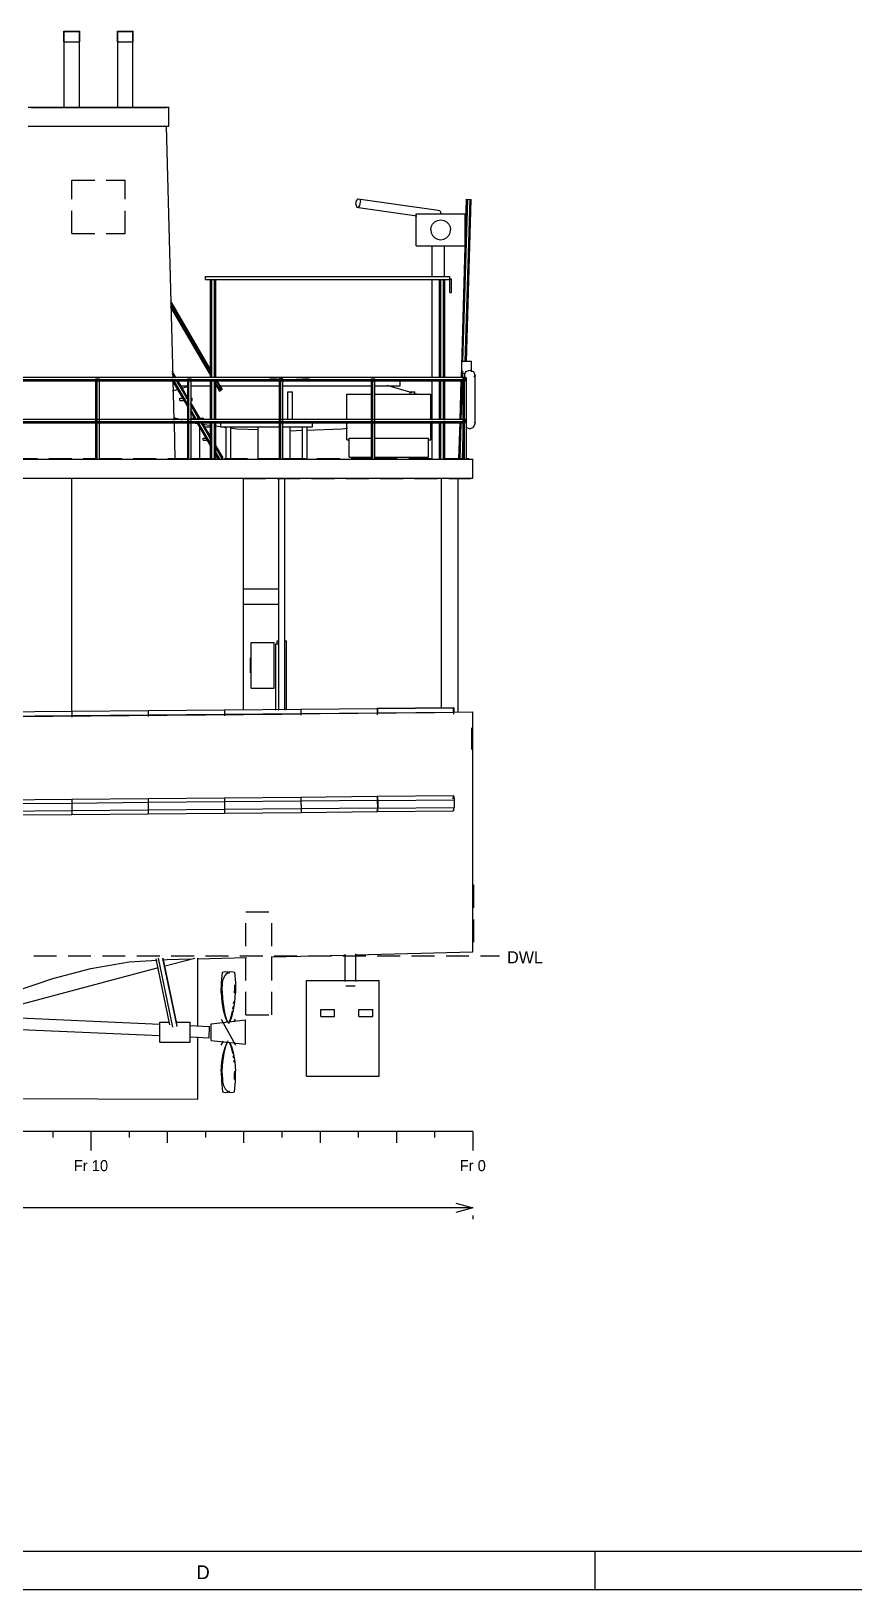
# Model space of a CAD drawing. Extents: x 5 to 836, y 5 to 589.
# Drawn here: x 346.7 to 454.4, y 5 to 209 of the extents above; entities that cross this region are included whole.
import ezdxf
from ezdxf.enums import TextEntityAlignment as Align

# ---------------------------------------------------------------- set-up
doc = ezdxf.new("R2010")
doc.units = 0
doc.linetypes.add('DASHED', pattern=[4.5, 3, -1.5])
for name, color, linetype in [('DETAIL', 8, 'CONTINUOUS'), ('DIM', 3, 'CONTINUOUS'), ('FRAME', 7, 'CONTINUOUS'), ('MARKING', 4, 'DASHED'), ('OUTLINE', 7, 'CONTINUOUS'), ('TEXT', 7, 'CONTINUOUS'), ('THIN', 7, 'CONTINUOUS'), ('WATERLINE', 4, 'DASHED')]:
    doc.layers.add(name, color=color, linetype=linetype)

msp = doc.modelspace()

# ---------------------------------------------------------------- linework, layer by layer
at = {"layer": 'DETAIL'}
for p, q in [((350.96, 209), (353.04, 209)), ((351, 208.95), (353, 208.95)), ((357.96, 209), (360.04, 209)), ((358, 208.95), (360, 208.95)), ((350.96, 207.6), (353.04, 207.6)), ((357.96, 207.6), (360.04, 207.6)), ((346.3, 199.05), (364.7, 199.05)), ((346.7, 199), (364.3, 199)), ((346.3, 196.55), (364.7, 196.55)), ((389.2, 186.34), (389.27, 186.8)), ((389.2, 186.34), (389.3, 185.98)), ((389.27, 186.8), (389.48, 187.07)), ((389.3, 185.98), (389.52, 185.93)), ((389.48, 187.07), (389.7, 187.02)), ((389.52, 185.93), (389.73, 186.2)), ((389.7, 187.02), (389.8, 186.66)), ((389.73, 186.2), (389.8, 186.66)), ((403.01, 163.64), (403.7, 187.01)), ((403.22, 165.74), (403.85, 187)), ((403.52, 165.73), (404.15, 187)), ((403.67, 165.72), (404.3, 186.99)), ((403.7, 187.01), (404.3, 186.99)), ((397.1, 180.9), (397.1, 185.1)), ((397.1, 185.1), (403.5, 185.1)), ((399.06, 183.4), (399.25, 183.76)), ((399.25, 183.76), (399.54, 184.05)), ((399.54, 184.05), (399.9, 184.24)), ((399.9, 184.24), (400.3, 184.3)), ((399.94, 185.52), (399.98, 185.57)), ((399.98, 185.57), (400.2, 185.52)), ((400.2, 185.52), (400.3, 185.16)), ((400.28, 185.03), (400.3, 185.16)), ((400.3, 184.3), (400.7, 184.24)), ((400.7, 184.24), (401.06, 184.05)), ((401.06, 184.05), (401.35, 183.76)), ((401.35, 183.76), (401.54, 183.4)), ((403.5, 180.9), (403.5, 185.1)), ((399, 183), (399.06, 183.4)), ((399, 183), (399.06, 182.6)), ((399.06, 182.6), (399.25, 182.24)), ((399.25, 182.24), (399.54, 181.95)), ((399.54, 181.95), (399.9, 181.76)), ((399.9, 181.76), (400.3, 181.7)), ((400.3, 181.7), (400.7, 181.76)), ((400.7, 181.76), (401.06, 181.95)), ((401.06, 181.95), (401.35, 182.24)), ((401.35, 182.24), (401.54, 182.6)), ((401.54, 183.4), (401.6, 183)), ((401.54, 182.6), (401.6, 183)), ((397.1, 180.9), (403.5, 180.9)), ((369.5, 176.5), (369.5, 176.9)), ((369.5, 176.9), (401.5, 176.9)), ((369.5, 176.5), (401.5, 176.5)), ((370.15, 163.63), (370.15, 176.5)), ((370.33, 163.63), (370.33, 176.5)), ((370.68, 163.63), (370.68, 176.5)), ((370.85, 163.63), (370.85, 176.5)), ((400.15, 163.63), (400.15, 176.5)), ((400.33, 163.63), (400.33, 176.5)), ((400.68, 163.63), (400.68, 176.5)), ((400.85, 163.63), (400.85, 176.5)), ((401.5, 174.8), (401.5, 176.9)), ((401.5, 176.6), (401.7, 176.6)), ((401.7, 174.8), (401.7, 176.6)), ((364.9, 173.68), (370.26, 164.51)), ((364.92, 173.45), (370.28, 164.28)), ((401.5, 174.8), (401.7, 174.8)), ((364.91, 172.88), (370.27, 163.71)), ((364.92, 173.05), (370.29, 163.88)), ((403.05, 164.2), (403.05, 165.8)), ((403.05, 165.8), (404.35, 165.8)), ((404.35, 164.41), (404.35, 165.8)), ((312.03, 163.7), (403.5, 163.7)), ((312.31, 163.42), (403.5, 163.42)), ((312.52, 163.25), (403.5, 163.25)), ((355.14, 163.5), (355.6, 163.5)), ((355.14, 153), (355.14, 163.5)), ((355.32, 153), (355.32, 163.5)), ((355.6, 153), (355.6, 163.5)), ((365.09, 164.55), (365.62, 163.65)), ((365.09, 163.66), (365.13, 163.6)), ((365.11, 164.24), (365.46, 163.63)), ((365.14, 163.28), (367.26, 159.67)), ((365.34, 163.24), (367.28, 159.92)), ((365.67, 163.27), (367.26, 160.56)), ((365.83, 163.29), (367.28, 160.81)), ((366, 162.73), (366, 163.27)), ((367.17, 163.5), (367.62, 163.5)), ((367.17, 153), (367.17, 163.5)), ((367.34, 153), (367.34, 163.5)), ((367.62, 153), (367.62, 163.5)), ((370.15, 158.11), (370.15, 163.28)), ((370.33, 158.11), (370.33, 163.28)), ((370.68, 158.11), (370.68, 163.28)), ((370.85, 158.11), (370.85, 163.28)), ((370.88, 163.26), (371.59, 162.05)), ((371, 163.25), (371.67, 162.1)), ((379.2, 163.5), (379.65, 163.5)), ((379.2, 153), (379.2, 163.5)), ((379.37, 153), (379.37, 163.5)), ((379.65, 153), (379.65, 163.5)), ((391.22, 163.5), (391.68, 163.5)), ((391.22, 153), (391.22, 163.5)), ((391.4, 153), (391.4, 163.5)), ((391.68, 153), (391.68, 163.5)), ((395, 162.6), (395, 163.27)), ((400.15, 158.11), (400.15, 163.28)), ((400.33, 158.11), (400.33, 163.28)), ((400.68, 158.11), (400.68, 163.28)), ((400.85, 158.11), (400.85, 163.28)), ((402.85, 158.12), (403, 163.29)), ((403, 158.11), (403.15, 163.29)), ((403.05, 164.2), (403.53, 164.2)), ((403.16, 163.64), (403.19, 164.55)), ((403.25, 163.5), (403.42, 163.74)), ((403.25, 163.5), (403.42, 163.26)), ((403.25, 163.5), (403.7, 163.5)), ((403.25, 153), (403.25, 163.5)), ((403.42, 163.74), (403.7, 163.65)), ((403.42, 153), (403.42, 163.5)), ((403.42, 163.26), (403.7, 163.35)), ((403.46, 163.63), (403.48, 164.26)), ((403.5, 163.25), (403.5, 163.7)), ((403.7, 153), (403.7, 163.65)), ((366.14, 162.6), (367.26, 162.6)), ((367.54, 162.6), (370.26, 162.6)), ((370.8, 162.8), (371.33, 161.9)), ((370.81, 162.98), (371.41, 161.95)), ((370.82, 162.6), (371.03, 162.6)), ((371.31, 162.6), (379.28, 162.6)), ((371.33, 161.9), (371.41, 161.95)), ((371.41, 161.95), (371.67, 162.1)), ((379.63, 162.6), (391.23, 162.6)), ((380.3, 161.8), (380.9, 161.8)), ((380.3, 158.14), (380.3, 161.8)), ((380.9, 158.14), (380.9, 161.8)), ((388, 158.16), (388, 161.5)), ((391.65, 162.6), (395, 162.6)), ((396.3, 161.46), (396.3, 161.8)), ((396.3, 161.8), (396.9, 161.8)), ((396.9, 161.46), (396.9, 161.8)), ((397.13, 161.54), (397.23, 161.44)), ((399, 158.16), (399, 161.5)), ((366.14, 160.65), (366.14, 160.95)), ((366.14, 160.95), (366.77, 160.95)), ((366.14, 160.65), (366.97, 160.65)), ((366.91, 160.95), (367.25, 160.95)), ((367.49, 160.45), (368.83, 158.16)), ((367.49, 159.56), (368.34, 158.11)), ((367.5, 160.13), (368.67, 158.14)), ((367.5, 159.24), (368.14, 158.16)), ((367.53, 160.95), (367.74, 160.95)), ((367.53, 160.65), (367.74, 160.65)), ((367.74, 160.65), (367.74, 160.95)), ((403.3, 158.1), (403.39, 161.11)), ((311.4, 157.75), (403.5, 157.75)), ((311.61, 157.92), (403.5, 157.92)), ((312.03, 158.2), (403.5, 158.2)), ((367.66, 158.11), (367.66, 158.35)), ((367.66, 158.35), (368.29, 158.35)), ((368.35, 157.8), (370.29, 154.48)), ((368.43, 158.35), (369.26, 158.35)), ((368.55, 157.75), (370.28, 154.79)), ((368.75, 157.2), (368.89, 157.2)), ((368.75, 153), (368.75, 157.2)), ((368.88, 157.78), (370.29, 155.37)), ((369.04, 157.8), (370.28, 155.69)), ((369.26, 158.11), (369.26, 158.35)), ((369.3, 157.2), (370.25, 157.2)), ((370.15, 153), (370.15, 157.76)), ((370.25, 155.82), (370.25, 157.2)), ((370.33, 153), (370.33, 157.76)), ((370.68, 153), (370.68, 157.76)), ((370.85, 153), (370.85, 157.76)), ((371.5, 157.2), (371.5, 157.8)), ((371.5, 157.8), (379.24, 157.8)), ((371.5, 157.2), (379.24, 157.2)), ((372.2, 153), (372.2, 157.2)), ((372.8, 153), (372.8, 157.2)), ((376.25, 157.2), (376.25, 157.27)), ((376.4, 153), (376.4, 157.2)), ((379.59, 157.8), (383.5, 157.8)), ((379.59, 157.2), (383.5, 157.2)), ((380.6, 153), (380.6, 157.2)), ((380.75, 157.2), (380.75, 157.27)), ((382.2, 153), (382.2, 157.2)), ((382.8, 153), (382.8, 157.2)), ((383.5, 157.2), (383.5, 157.8)), ((388, 155.5), (388, 157.75)), ((399, 155.5), (399, 157.75)), ((400.15, 153), (400.15, 157.76)), ((400.33, 153), (400.33, 157.76)), ((400.68, 153), (400.68, 157.76)), ((400.85, 153), (400.85, 157.76)), ((402.7, 153.01), (402.84, 157.77)), ((402.85, 153), (402.99, 157.76)), ((403.15, 153), (403.29, 157.75)), ((403.25, 158), (403.42, 158.24)), ((403.25, 158), (403.42, 157.76)), ((403.42, 158.24), (403.7, 158.15)), ((403.42, 157.76), (403.7, 157.85)), ((403.5, 157.75), (403.5, 158.2)), ((369.18, 155.75), (369.74, 155.75)), ((369.18, 155.45), (369.18, 155.75)), ((369.18, 155.45), (369.95, 155.45)), ((370.01, 155.75), (370.22, 155.75)), ((388.3, 153.25), (388.3, 155.75)), ((388.3, 155.75), (391.23, 155.75)), ((391.65, 155.75), (398.7, 155.75)), ((398.7, 153.25), (398.7, 155.75)), ((403.3, 152.99), (403.38, 155.79)), ((174.5, 153), (404.5, 153)), ((370.25, 153), (370.25, 154.79)), ((370.81, 154.78), (371.76, 153.15)), ((370.81, 153.89), (371.37, 152.92)), ((370.82, 154.46), (371.63, 153.08)), ((370.82, 153.57), (371.21, 152.91)), ((371.37, 152.92), (371.63, 153.08)), ((371.63, 153.08), (371.76, 153.15)), ((388.3, 153.25), (391.23, 153.25)), ((390.75, 153), (390.75, 153.28)), ((391.65, 153.25), (398.7, 153.25)), ((392.25, 153), (392.25, 153.28)), ((392.4, 153), (392.4, 153.28)), ((396.6, 153), (396.6, 153.28)), ((402.7, 153.01), (403.3, 152.99)), ((404.5, 150.5), (404.5, 153)), ((174.5, 150.5), (404.5, 150.5)), ((352, 119.92), (352, 150.5)), ((374.5, 120.13), (374.5, 150.5)), ((379.1, 120.12), (379.1, 150.49)), ((379.9, 120.12), (379.9, 150.49)), ((374.39, 136), (379.15, 136)), ((374.39, 134), (379.15, 134)), ((375.5, 123), (375.5, 129)), ((375.5, 129), (378.5, 129)), ((378.5, 123), (378.5, 129)), ((378.7, 120.15), (378.7, 128.8)), ((378.7, 128.8), (379.1, 128.8)), ((378.9, 128.71), (378.9, 129.2)), ((378.9, 129.2), (379.17, 129.2)), ((379.83, 129.2), (380.1, 129.2)), ((380.1, 120.17), (380.1, 129.2)), ((375.5, 123), (378.5, 123)), ((381.99, 120.26), (392, 120.36)), ((391.97, 120.39), (401.97, 120.5)), ((391.97, 120.39), (392.02, 120.34)), ((391.97, 120.32), (391.97, 120.39)), ((392, 120.36), (392, 119.8)), ((392.02, 120.34), (402.02, 120.45)), ((401.96, 119.96), (401.97, 120.5)), ((401.97, 120.5), (402.02, 120.45)), ((402.02, 120.45), (402.04, 119.88)), ((342, 119.91), (352, 119.99)), ((342, 119.35), (352, 119.43)), ((352, 119.99), (362, 120.07)), ((352, 119.99), (352, 119.22)), ((352, 119.43), (362, 119.51)), ((362, 120.07), (372, 120.16)), ((362, 120.07), (362, 119.31)), ((362, 119.51), (372, 119.6)), ((372, 120.16), (382, 120.26)), ((372, 120.16), (372, 119.4)), ((372, 119.6), (382, 119.7)), ((382, 120.26), (382, 119.7)), ((382, 120.26), (382, 120.06)), ((382, 120.26), (382, 119.49)), ((382, 119.7), (392, 119.8)), ((382, 119.7), (382, 119.49)), ((392, 119.8), (392, 119.53)), ((392.02, 120.34), (392.04, 119.77)), ((392.02, 119.58), (392.04, 119.77)), ((392.04, 119.77), (402.04, 119.88)), ((401.89, 119.95), (401.96, 119.96)), ((401.96, 119.96), (401.98, 119.83)), ((402.01, 119.63), (402.04, 119.88)), ((404.5, 88.51), (404.5, 119.9)), ((404.4, 115), (404.4, 117.8)), ((341.99, 108.41), (351.99, 108.48)), ((351.99, 108.48), (361.99, 108.57)), ((351.99, 108.49), (352.01, 106.48)), ((361.99, 108.57), (371.99, 108.66)), ((361.99, 108.57), (362.01, 106.57)), ((362, 108.07), (372, 108.16)), ((371.99, 108.66), (381.99, 108.76)), ((371.99, 108.66), (372.01, 106.66)), ((372, 108.16), (382, 108.26)), ((381.99, 108.76), (391.99, 108.86)), ((381.99, 108.76), (382, 108.25)), ((381.99, 108.76), (381.99, 108.69)), ((381.99, 108.76), (382.01, 106.76)), ((382, 108.25), (392, 108.36)), ((382, 108.25), (382.01, 107.25)), ((391.98, 108.73), (392, 108.86)), ((391.99, 108.86), (392, 108.36)), ((391.99, 108.86), (391.99, 108.8)), ((392, 108.86), (402, 108.97)), ((392, 108.86), (392.07, 108.29)), ((392, 108.36), (392.01, 107.36)), ((392.07, 108.29), (402.07, 108.4)), ((392.07, 108.29), (392.07, 107.29)), ((401.93, 108.54), (402, 108.97)), ((402, 108.97), (402.07, 108.4)), ((402.07, 108.4), (402.07, 107.4)), ((404.43, 109), (404.5, 109)), ((342, 107.91), (352, 107.98)), ((342, 106.91), (352, 106.98)), ((342.01, 106.41), (352.01, 106.48)), ((352, 107.98), (362, 108.07)), ((352, 106.98), (362, 107.07)), ((352.01, 106.48), (362.01, 106.57)), ((362, 107.07), (372, 107.16)), ((362.01, 106.57), (372.01, 106.66)), ((372, 107.16), (382, 107.26)), ((372.01, 106.66), (382.01, 106.76)), ((382.01, 107.25), (392.01, 107.36)), ((382.01, 107.25), (382.01, 106.76)), ((382.01, 106.88), (382.01, 106.76)), ((382.01, 106.76), (392.01, 106.86)), ((391.99, 106.99), (392, 106.86)), ((392, 106.86), (392.07, 107.29)), ((392, 106.86), (402, 106.97)), ((392.01, 107.36), (392.01, 106.86)), ((392.01, 106.99), (392.01, 106.86)), ((392.07, 107.29), (402.07, 107.4)), ((401.96, 107.29), (402, 106.97)), ((402, 106.97), (402.07, 107.4)), ((339.17, 80), (363.36, 86.43)), ((362.99, 87.57), (364.79, 78.94)), ((363.3, 87.67), (365.19, 78.63)), ((363.88, 87.65), (365.74, 78.75)), ((363.91, 87.67), (365.7, 79.11)), ((364.04, 86.61), (368.09, 87.69)), ((368.5, 78.71), (368.5, 87.66)), ((382.75, 72.25), (382.75, 84.75)), ((382.75, 84.75), (392.25, 84.75)), ((387.89, 84.07), (389.11, 84.07)), ((392.25, 72.25), (392.25, 84.75)), ((374.75, 76.4), (374.75, 79.6)), ((384.6, 80.05), (384.6, 80.95)), ((384.6, 80.95), (386.4, 80.95)), ((384.6, 80.05), (386.4, 80.05)), ((386.4, 80.05), (386.4, 80.95)), ((389.6, 80.95), (391.4, 80.95)), ((389.6, 80.05), (389.6, 80.95)), ((389.6, 80.05), (391.4, 80.05)), ((391.4, 80.05), (391.4, 80.95)), ((363.5, 76.7), (363.5, 79.3)), ((367.5, 76.7), (367.5, 79.3)), ((369.97, 77.26), (370.03, 78.75)), ((370.25, 76.9), (370.25, 79.1)), ((368.5, 69.2), (368.5, 77.38)), ((382.75, 72.25), (392.25, 72.25)), ((304.61, 69.48), (368.5, 69.2))]:
    msp.add_line(p, q, dxfattribs=at)
at = {"layer": 'DIM'}
for p, q in [((402.3, 55.6), (404.5, 55)), ((404.5, 55), (59.5, 55)), ((404.5, 55), (402.3, 54.4)), ((404.5, 54), (404.5, 53.5))]:
    msp.add_line(p, q, dxfattribs=at)
at = {"layer": 'FRAME'}
msp.add_line((831, 10), (10, 10), dxfattribs=at)
at = {"layer": 'MARKING'}
for p, q in [((352, 182.5), (352, 189.5)), ((352, 189.5), (359, 189.5)), ((359, 182.5), (359, 189.5)), ((352, 182.5), (359, 182.5)), ((344.5, 153.05), (355.27, 153.05)), ((344.5, 153), (355.27, 153)), ((355.55, 153.05), (367.22, 153.05)), ((355.55, 153), (367.22, 153)), ((367.5, 153.05), (379.25, 153.05)), ((367.5, 153), (379.25, 153)), ((379.6, 153.05), (391.27, 153.05)), ((379.6, 153), (391.27, 153)), ((391.62, 153.05), (403.37, 153.05)), ((391.62, 153), (403.37, 153)), ((403.65, 153.05), (404, 153.05)), ((403.65, 153), (404, 153)), ((404, 153), (404, 153.05)), ((374.39, 150.5), (404.2, 150.5)), ((374.39, 150.45), (404.2, 150.45)), ((404.2, 150.45), (404.2, 150.5)), ((375.4, 125), (375.4, 127)), ((375.4, 127), (375.5, 127)), ((375.5, 125), (375.5, 127)), ((375.4, 125), (375.5, 125)), ((404.63, 89.75), (404.63, 97.25)), ((374.8, 93.75), (378.2, 93.75)), ((374.8, 80.25), (374.8, 93.75)), ((378.2, 80.25), (378.2, 93.75)), ((374.8, 80.25), (378.2, 80.25))]:
    msp.add_line(p, q, dxfattribs=at)
at = {"layer": 'OUTLINE'}
for p, q in [((350.96, 207.6), (350.96, 209)), ((351, 198.91), (351, 208.95)), ((353, 198.91), (353, 208.95)), ((353.04, 207.6), (353.04, 209)), ((357.96, 207.6), (357.96, 209)), ((358, 198.91), (358, 208.95)), ((360, 198.91), (360, 208.95)), ((360.04, 207.6), (360.04, 209)), ((346.7, 198.93), (346.7, 199)), ((364.3, 199), (364.3, 198.93)), ((364.7, 196.55), (364.7, 199.05)), ((364.36, 196.55), (365.22, 163.63)), ((389.48, 187.07), (399.98, 185.57)), ((389.52, 185.93), (397.18, 184.83)), ((403.7, 187.01), (404.3, 186.99)), ((399.2, 176.83), (399.2, 180.95)), ((400.8, 176.83), (400.8, 180.95)), ((399.2, 163.62), (399.2, 176.55)), ((400.8, 163.62), (400.8, 176.55)), ((365.23, 163.28), (365.37, 158.1)), ((377.93, 163.6), (380.5, 163.7)), ((380.5, 163.7), (383.07, 163.6)), ((399.2, 158.1), (399.2, 163.27)), ((400.8, 158.1), (400.8, 163.27)), ((403.4, 163.95), (403.61, 164.44)), ((403.4, 163.63), (403.4, 163.95)), ((403.4, 163.95), (403.48, 163.77)), ((403.61, 164.44), (404.1, 164.64)), ((404.1, 164.64), (404.59, 164.44)), ((404.59, 164.44), (404.8, 163.95)), ((404.7, 163.71), (404.8, 163.95)), ((404.8, 157.65), (404.8, 163.95)), ((365.19, 161.92), (365.99, 162.16)), ((366.32, 162.25), (367.24, 162.52)), ((371.33, 161.9), (371.5, 162)), ((371.41, 161.95), (371.67, 162.1)), ((388, 161.5), (391.27, 161.5)), ((391.62, 161.5), (399, 161.5)), ((393.23, 162.67), (396.53, 161.71)), ((396.8, 161.64), (397.13, 161.54)), ((365.33, 158.44), (366.45, 158.11)), ((365.38, 157.75), (365.5, 153)), ((367.57, 157.78), (367.77, 157.73)), ((367.77, 157.73), (368.53, 157.63)), ((369.15, 157.55), (370.25, 157.4)), ((370.79, 157.33), (372.24, 157.14)), ((372.72, 157.08), (373.61, 156.97)), ((399.2, 153), (399.2, 157.75)), ((400.8, 153), (400.8, 157.75)), ((403.61, 157.16), (404.1, 156.96)), ((404.1, 156.96), (404.59, 157.16)), ((404.59, 157.16), (404.8, 157.65)), ((404.7, 157.89), (404.8, 157.65)), ((373.61, 156.97), (376.46, 156.86)), ((380.5, 156.7), (382.24, 156.77)), ((382.73, 156.79), (387.39, 156.97)), ((387.39, 156.97), (388.08, 157.06)), ((388, 155.5), (388.35, 155.5)), ((398.65, 155.5), (399, 155.5)), ((371.5, 153), (371.76, 153.15)), ((400.4, 120.41), (400.4, 150.5)), ((402.6, 119.85), (402.6, 150.5)), ((344.5, 119.33), (349.5, 119.36)), ((349.5, 119.36), (354.5, 119.4)), ((354.5, 119.4), (359.5, 119.45)), ((359.5, 119.45), (364.5, 119.49)), ((364.5, 119.49), (369.5, 119.54)), ((369.5, 119.54), (374.5, 119.58)), ((374.5, 119.58), (379.5, 119.63)), ((379.5, 119.63), (384.5, 119.68)), ((384.5, 119.68), (389.5, 119.73)), ((389.5, 119.73), (394.5, 119.79)), ((394.5, 119.79), (399.5, 119.84)), ((399.5, 119.84), (404.5, 119.9)), ((404.43, 119.7), (404.5, 119.7)), ((404.5, 109), (404.5, 119.7)), ((368.46, 87.6), (374.85, 87.76)), ((378.11, 87.84), (387.83, 88.08)), ((387.8, 84.63), (387.8, 88.19)), ((389.15, 88.12), (404.5, 88.5)), ((389.2, 84.63), (389.2, 88.26)), ((349.5, 85), (354.5, 86.32)), ((354.5, 86.32), (359.5, 87.19)), ((359.5, 87.19), (363.18, 87.42)), ((363.94, 87.47), (364.5, 87.5)), ((364.5, 87.5), (367.62, 87.58)), ((371.59, 84.43), (371.71, 85.84)), ((371.71, 85.84), (372.07, 85.92)), ((372.07, 85.92), (372.38, 85.87)), ((372.09, 85.41), (372.34, 85.7)), ((372.34, 85.7), (372.62, 85.87)), ((372.38, 85.87), (372.66, 85.7)), ((372.62, 85.87), (372.93, 85.92)), ((372.93, 85.92), (373.29, 85.84)), ((373.29, 85.84), (373.41, 84.43)), ((344.5, 83.32), (349.5, 85)), ((371.57, 83.13), (371.59, 84.43)), ((371.7, 83.37), (371.71, 84.47)), ((371.71, 84.47), (371.88, 85)), ((371.88, 85), (372.09, 85.41)), ((373.29, 84.2), (373.3, 83.37)), ((373.41, 84.43), (373.43, 83.13)), ((371.57, 83.13), (371.65, 81.94)), ((371.65, 81.94), (371.83, 80.85)), ((371.7, 83.37), (371.74, 82.34)), ((371.74, 82.34), (371.84, 81.39)), ((373.17, 80.85), (373.35, 81.94)), ((373.19, 81.73), (373.21, 81.94)), ((373.29, 83.1), (373.3, 83.37)), ((373.35, 81.94), (373.43, 83.13)), ((336.66, 80.23), (363.54, 79.04)), ((370.25, 79.1), (374.75, 79.6)), ((371.57, 79.71), (373.43, 76.29)), ((371.83, 80.85), (372.11, 79.87)), ((371.84, 81.39), (372, 80.52)), ((372, 80.52), (372.22, 79.72)), ((372.11, 79.87), (372.39, 79.25)), ((372.22, 79.72), (372.41, 79.24)), ((372.56, 79.12), (372.89, 79.87)), ((372.62, 79.3), (372.78, 79.72)), ((372.78, 79.72), (373, 80.52)), ((372.89, 79.87), (373.17, 80.85)), ((373, 80.52), (373.04, 80.79)), ((373.09, 81.06), (373.16, 81.39)), ((373.22, 79.32), (373.43, 79.71)), ((334.42, 78.83), (363.54, 77.54)), ((363.5, 79.3), (364.74, 79.3)), ((365.64, 79.3), (367.5, 79.3)), ((367.45, 78.86), (370.03, 78.75)), ((369.97, 77.25), (370.03, 78.75)), ((363.5, 76.7), (367.5, 76.7)), ((367.45, 77.36), (369.97, 77.25)), ((370.25, 76.9), (374.75, 76.4)), ((371.57, 76.29), (371.84, 76.8)), ((371.83, 75.15), (372.11, 76.13)), ((371.84, 74.61), (372, 75.48)), ((372, 75.48), (372.22, 76.28)), ((372.11, 76.13), (372.39, 76.75)), ((372.22, 76.28), (372.45, 76.88)), ((372.62, 76.7), (372.78, 76.28)), ((372.64, 76.69), (372.89, 76.13)), ((372.78, 76.28), (373, 75.48)), ((372.89, 76.13), (373.17, 75.15)), ((373, 75.48), (373.04, 75.21)), ((371.57, 72.87), (371.65, 74.06)), ((371.65, 74.06), (371.83, 75.15)), ((371.7, 72.63), (371.74, 73.66)), ((371.74, 73.66), (371.84, 74.61)), ((373.09, 74.94), (373.16, 74.61)), ((373.17, 75.15), (373.35, 74.06)), ((373.19, 74.27), (373.21, 74.06)), ((373.35, 74.06), (373.43, 72.87)), ((371.57, 72.87), (371.59, 71.57)), ((371.59, 71.57), (371.71, 70.16)), ((371.7, 72.63), (371.71, 71.53)), ((371.71, 71.53), (371.88, 71)), ((373.29, 72.9), (373.3, 72.63)), ((373.29, 71.8), (373.3, 72.63)), ((373.29, 70.16), (373.41, 71.57)), ((373.41, 71.57), (373.43, 72.87)), ((371.71, 70.16), (372.07, 70.08)), ((371.88, 71), (372.09, 70.59)), ((372.07, 70.08), (372.38, 70.13)), ((372.09, 70.59), (372.34, 70.3)), ((372.34, 70.3), (372.62, 70.13)), ((372.38, 70.13), (372.66, 70.3)), ((372.62, 70.13), (372.93, 70.08)), ((372.93, 70.08), (373.29, 70.16))]:
    msp.add_line(p, q, dxfattribs=at)
at = {"layer": 'THIN'}
for p, q in [((404.5, 65), (59.5, 65)), ((349.5, 65), (349.5, 64.2)), ((354.5, 65), (354.5, 62.5)), ((359.5, 65), (359.5, 64.2)), ((364.5, 65), (364.5, 63.5)), ((369.5, 65), (369.5, 64.2)), ((374.5, 65), (374.5, 63.5)), ((379.5, 65), (379.5, 64.2)), ((384.5, 65), (384.5, 63.5)), ((389.5, 65), (389.5, 64.2)), ((394.5, 65), (394.5, 63.5)), ((399.5, 65), (399.5, 64.2)), ((404.5, 65), (404.5, 62.5)), ((420.5, 10), (420.5, 5)), ((836, 5), (5, 5))]:
    msp.add_line(p, q, dxfattribs=at)
at = {"layer": 'WATERLINE'}
msp.add_line((50, 88), (408, 88), dxfattribs=at)

# ---------------------------------------------------------------- texts
at = {"layer": 'TEXT'}
msp.add_text('DWL', height=1.58, dxfattribs=at).set_placement((409, 87))
for s, height, p in [('Fr 10', 1.44, (354.5, 59.8)), ('Fr 0', 1.44, (404.5, 59.8)), ('D', 1.8, (369.19, 6.4))]:
    msp.add_text(s, height=height, dxfattribs=at).set_placement(p, align=Align.CENTER)

doc.saveas('drawing.dxf')
